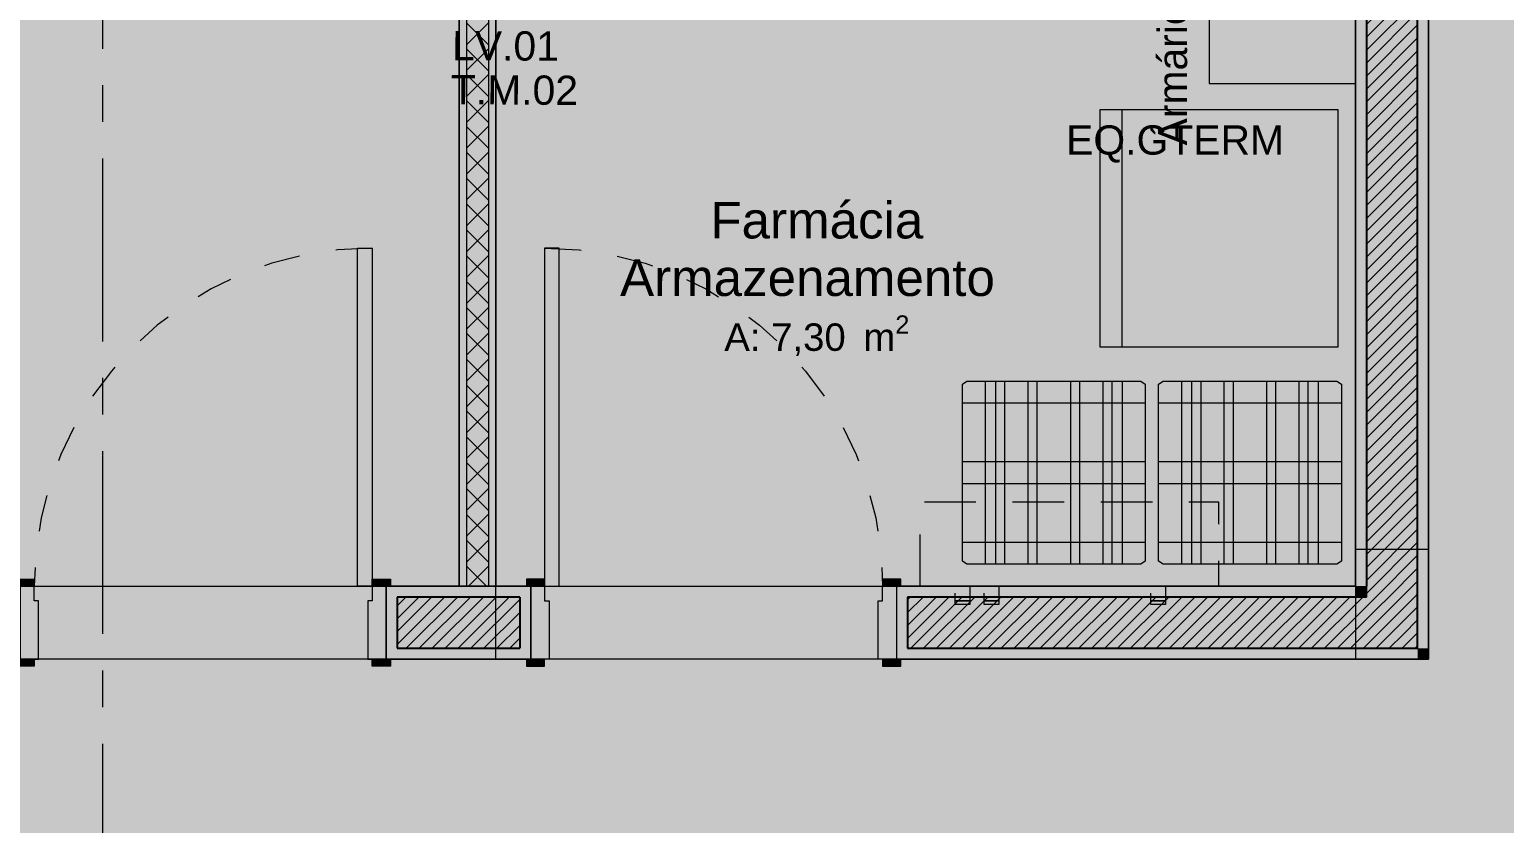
# Model space of a CAD drawing. Header units: metres. Extents: x -77 to 21.6, y -70.6 to -27.7.
# Drawn here: x -60.339 to -56.307, y -53 to -50.829 of the extents above; entities that cross this region are included whole.
import ezdxf

# ---------------------------------------------------------------- set-up
doc = ezdxf.new("R2010")
doc.units = ezdxf.units.M
doc.header["$MEASUREMENT"] = 0
for name, pattern in [('Dashed', [0.07, 0.045, -0.025]), ('Dot & Dashed', [0.6, 0.5, -0.05, 0, -0.05]), ('Hidden Line', [0.195611, 0.141111, -0.0545])]:
    doc.linetypes.add(name, pattern=pattern)
for name, color, linetype, lineweight in [('0_Caneta_No__99', 7, 'Continuous', 20), ('Concreto moldado in loco_Pilares.IFC Model_Caneta_No__241', 7, 'Continuous', 13), ('Concreto moldado in loco_Pilares.IFC Model_Caneta_No__4', 7, 'Continuous', 20), ('MOBILIÁRIO_Caneta_No__96', 252, 'Continuous', 0), ('NOTAS BANCADAS_Caneta_No__99', 7, 'Continuous', 20), ('NOTAS-LAYOUT.EXEC_Caneta_No__99', 7, 'Continuous', 20), ('PAREDE CONSTRUIR_Caneta_No__241', 7, 'Continuous', 13), ('PAREDE CONSTRUIR_Caneta_No__3', 7, 'Continuous', 25), ('PAREDE CONSTRUIR_Caneta_No__83', 84, 'Continuous', 0), ('Portas Archicad_Caneta_No__241', 7, 'Continuous', 13), ('Selos de Zona Archicad_Caneta_No__11', 7, 'Continuous', 5)]:
    doc.layers.add(name, color=color, linetype=linetype, lineweight=lineweight)
for name, color, linetype in [('Concreto moldado in loco_Pilares.IFC Model', 7, 'Continuous'), ('EQUIPAMENTOS.ARQ', 7, 'Continuous'), ('MOBILIÁRIO', 7, 'Continuous'), ('NOTAS BANCADAS', 7, 'Continuous'), ('NOTAS-LAYOUT.EXEC', 7, 'Continuous'), ('PAREDE CONSTRUIR', 7, 'Continuous'), ('Portas Archicad', 7, 'Continuous'), ('ZONA', 7, 'Continuous')]:
    doc.layers.add(name, color=color, linetype=linetype)
for name, color, linetype, lineweight, true_color in [('EQUIP - AR CONDICIONADO_Caneta_No__167', 7, 'Continuous', 13, 0x0035d5), ('EQUIPAMENTOS.ARQ_Caneta_No__13', 7, 'Continuous', 0, 0xaaaaaa), ('LAJES.EST_Caneta_No__18', 7, 'Continuous', 0, 0xdfdfdf), ('LAJES.EST_Caneta_No__254', 7, 'Continuous', 0, 0xd1c9ad), ('Portas Archicad_Caneta_No__9', 7, 'Continuous', 5, 0x020202), ('Portas Archicad_Caneta_No__97', 7, 'Continuous', 5, 0x6b6b6b), ('ZONA_Caneta_No__56', 7, 'Continuous', 0, 0xffe495)]:
    doc.layers.add(name, color=color, linetype=linetype, lineweight=lineweight, true_color=true_color)
doc.styles.add('GENERATED_STYLE_1', font='arial.ttf')
pattern_1 = [(45, (0, 0), (-0.0176776695, 0.0176776695), [])]

# ---------------------------------------------------------------- blocks, each defined once
blk = doc.blocks.new('Farmácia Armazenamento_9_5_6', base_point=(-58.1865, -51.4929))
at = {"layer": 'Selos de Zona Archicad_Caneta_No__11', "color": 7, "lineweight": 5, "insert": (-58.1865, -51.3002), "char_height": 0.1, "width": 1.1, "attachment_point": 2, "line_spacing_factor": 0.943416, "style": 'GENERATED_STYLE_1'}
blk.add_mtext('\\A1;{\\pqc;\\pt0,0.55;\\fArial|b0|i0|c0|p0;\\W1.000000;Farmácia Armazenamento\\fArial|b0|i0|c0|p0;\\W1.000000;\\A1{\\H.66x;\\S^  ;}\\fArial|b0|i0|c0|p0;\\W1.000000;\\fArial|b0|i0|c0|p0;\\W1.000000;\\A1{\\H.66x;\\S^  ;}}', dxfattribs=at)
at = {"layer": 'Selos de Zona Archicad_Caneta_No__11', "color": 7, "lineweight": 5, "insert": (-58.1865, -51.6106), "char_height": 0.075, "attachment_point": 2, "style": 'GENERATED_STYLE_1'}
blk.add_mtext('\\A1;{\\pqc;\\pt0,0.55;\\fArial|b0|i0|c0|p0;\\W1.000000;A: 7,30\\fArial|b0|i0|c0|p0;\\W1.000000;\\A1{\\H.66x;\\S^  ;}\\fArial|b0|i0|c0|p0;\\W1.000000; m\\fArial|b0|i0|c0|p0;\\W1.000000;\\A1{\\H.66x;\\S2^  ;}}', dxfattribs=at)
blk = doc.blocks.new('Door 26')
at = {"layer": 'Portas Archicad', "linetype": 'Continuous', "lineweight": 0, "true_color": 0xffffff}
for points in [[(0.462, 0.924), (0.422, 0.924), (0.422, 0), (0.462, 0)], [(-0.462, 0), (-0.462, 0.019), (-0.512, 0.019), (-0.512, 0)], [(-0.45, -0.2), (-0.45, -0.04), (-0.462, -0.04), (-0.462, 0), (-0.5, 0), (-0.5, -0.2)], [(0.5, -0.2), (0.5, 0), (0.462, 0), (0.462, -0.04), (0.45, -0.04), (0.45, -0.2)], [(0.462, 0.019), (0.462, 0), (0.512, 0), (0.512, 0.019)], [(-0.462, -0.219), (-0.462, -0.2), (-0.512, -0.2), (-0.512, -0.219)], [(0.462, -0.2), (0.462, -0.219), (0.512, -0.219), (0.512, -0.2)]]:
    blk.add_hatch(color=7, dxfattribs=at).paths.add_polyline_path(points)
at = {"layer": 'Portas Archicad_Caneta_No__241', "color": 7, "linetype": 'Continuous', "lineweight": 13}
for p, q in [((-0.512, 0), (-0.5, 0)), ((-0.512, 0), (-0.5, 0)), ((-0.5, 0), (-0.5, -0.03)), ((-0.5, 0), (-0.5, -0.03)), ((-0.5, 0), (-0.5, -0.03)), ((-0.5, 0), (-0.5, -0.03)), ((0.5, 0), (0.512, 0)), ((0.5, 0), (0.512, 0)), ((0.5, 0), (0.5, -0.03)), ((0.5, 0), (0.5, -0.03)), ((0.5, 0), (0.5, -0.03)), ((0.5, 0), (0.5, -0.03)), ((-0.5, -0.03), (-0.5, -0.17)), ((-0.5, -0.03), (-0.5, -0.17)), ((-0.5, -0.03), (-0.5, -0.17)), ((-0.5, -0.03), (-0.5, -0.17)), ((0.5, -0.03), (0.5, -0.17)), ((0.5, -0.03), (0.5, -0.17)), ((0.5, -0.03), (0.5, -0.17)), ((0.5, -0.03), (0.5, -0.17)), ((-0.512, -0.2), (-0.5, -0.2)), ((-0.512, -0.2), (-0.5, -0.2)), ((-0.5, -0.17), (-0.5, -0.2)), ((-0.5, -0.17), (-0.5, -0.2)), ((0.5, -0.17), (0.5, -0.2)), ((0.5, -0.17), (0.5, -0.2)), ((0.5, -0.2), (0.512, -0.2)), ((0.5, -0.2), (0.512, -0.2))]:
    blk.add_line(p, q, dxfattribs=at)
at = {"layer": 'Portas Archicad_Caneta_No__9', "color": 18, "linetype": 'Continuous', "lineweight": 5, "true_color": 0x020202}
for p, q in [((0.422, 0), (0.422, 0.924)), ((0.422, 0.924), (0.462, 0.924)), ((0.462, 0.924), (0.462, 0)), ((-0.512, 0), (-0.512, 0.019)), ((-0.512, 0.019), (-0.462, 0.019)), ((-0.462, 0), (-0.512, 0)), ((-0.462, 0), (-0.5, 0)), ((-0.5, 0), (-0.5, -0.2)), ((-0.462, 0.019), (-0.462, 0)), ((-0.462, -0.04), (-0.462, 0)), ((0.462, 0), (0.422, 0)), ((0.462, 0.019), (0.512, 0.019)), ((0.462, 0), (0.462, 0.019)), ((0.512, 0), (0.462, 0)), ((0.5, 0), (0.462, 0)), ((0.462, 0), (0.462, -0.04)), ((0.5, -0.2), (0.5, 0)), ((0.512, 0.019), (0.512, 0)), ((-0.45, -0.04), (-0.462, -0.04)), ((-0.45, -0.2), (-0.45, -0.04)), ((0.462, -0.04), (0.45, -0.04)), ((0.45, -0.04), (0.45, -0.2)), ((-0.512, -0.219), (-0.512, -0.2)), ((-0.512, -0.2), (-0.462, -0.2)), ((-0.5, -0.2), (-0.45, -0.2)), ((-0.462, -0.2), (-0.462, -0.219)), ((0.45, -0.2), (0.5, -0.2)), ((0.462, -0.2), (0.512, -0.2)), ((0.462, -0.219), (0.462, -0.2)), ((0.512, -0.2), (0.512, -0.219)), ((-0.462, -0.219), (-0.512, -0.219)), ((0.512, -0.219), (0.462, -0.219))]:
    blk.add_line(p, q, dxfattribs=at)
at = {"layer": 'Portas Archicad_Caneta_No__97', "color": 251, "linetype": 'Dashed', "lineweight": 5, "true_color": 0x6b6b6b}
blk.add_arc((0.462, 0), 0.924, 90, 180, dxfattribs=at)
blk = doc.blocks.new('Flexible Shelf 26[2]_6', base_point=(-56.714, -50.9764))
at = {"layer": 'MOBILIÁRIO_Caneta_No__96', "color": 252, "linetype": 'Continuous', "lineweight": 13, "flags": 128}
blk.add_lwpolyline([(-56.714, -50.9764), (-56.714, -50.0564), (-57.114, -50.0564), (-57.114, -50.9764)], close=True, dxfattribs=at)
blk = doc.blocks.new('Refrigerator 26')
at = {"layer": 'EQUIPAMENTOS.ARQ_Caneta_No__13', "color": 253, "linetype": 'Continuous', "lineweight": 0, "true_color": 0xaaaaaa}
blk.add_line((0, 0.06), (0.65, 0.06), dxfattribs=at)
at = {"layer": 'EQUIPAMENTOS.ARQ_Caneta_No__13', "color": 253, "linetype": 'Continuous', "lineweight": 0, "true_color": 0xaaaaaa, "flags": 128}
blk.add_lwpolyline([(0, 0), (0.65, 0), (0.65, 0.65), (0, 0.65)], close=True, dxfattribs=at)
blk = doc.blocks.new('Europaleta(1)[3]_6', base_point=(-56.7525, -51.7905))
at = {"layer": 'MOBILIÁRIO_Caneta_No__96', "color": 252, "linetype": 'Continuous', "lineweight": 0}
for p, q in [((-57.2525, -51.7989), (-57.24, -51.7905)), ((-57.2525, -52.2822), (-57.2525, -51.7989)), ((-57.24, -51.7905), (-57.1619, -51.7905)), ((-57.19, -51.7905), (-57.19, -51.8509)), ((-57.1619, -51.7905), (-57.1361, -51.7905)), ((-57.1619, -51.7905), (-57.1619, -52.2905)), ((-57.1361, -51.7905), (-57.0736, -51.7905)), ((-57.1361, -52.2905), (-57.1361, -51.7905)), ((-57.0736, -51.7905), (-57.0736, -52.2905)), ((-57.0736, -51.7905), (-57.0478, -51.7905)), ((-57.0478, -52.2905), (-57.0478, -51.7905)), ((-57.0478, -51.7905), (-56.9572, -51.7905)), ((-56.9572, -51.7905), (-56.9572, -52.2905)), ((-56.9572, -51.7905), (-56.9314, -51.7905)), ((-56.9314, -51.7905), (-56.8689, -51.7905)), ((-56.9314, -52.2905), (-56.9314, -51.7905)), ((-56.8689, -51.7905), (-56.8689, -52.2905)), ((-56.8689, -51.7905), (-56.8431, -51.7905)), ((-56.8431, -52.2905), (-56.8431, -51.7905)), ((-56.8431, -51.7905), (-56.765, -51.7905)), ((-56.815, -51.8509), (-56.815, -51.7905)), ((-56.765, -51.7905), (-56.7525, -51.7989)), ((-56.7525, -51.7989), (-56.7525, -52.2822)), ((-56.7525, -51.8509), (-57.2525, -51.8509)), ((-57.19, -51.8509), (-57.19, -52.0103)), ((-56.815, -52.0103), (-56.815, -51.8509)), ((-57.2525, -52.0103), (-56.7525, -52.0103)), ((-57.19, -52.0103), (-57.19, -52.0707)), ((-56.815, -52.0707), (-56.815, -52.0103)), ((-56.7525, -52.0707), (-57.2525, -52.0707)), ((-57.19, -52.0707), (-57.19, -52.2301)), ((-56.815, -52.2301), (-56.815, -52.0707)), ((-57.2525, -52.2301), (-56.7525, -52.2301)), ((-57.19, -52.2301), (-57.19, -52.2905)), ((-56.815, -52.2905), (-56.815, -52.2301)), ((-57.24, -52.2905), (-57.2525, -52.2822)), ((-57.1619, -52.2905), (-57.24, -52.2905)), ((-57.1361, -52.2905), (-57.1619, -52.2905)), ((-57.0736, -52.2905), (-57.1361, -52.2905)), ((-57.0478, -52.2905), (-57.0736, -52.2905)), ((-56.9572, -52.2905), (-57.0478, -52.2905)), ((-56.9314, -52.2905), (-56.9572, -52.2905)), ((-56.8689, -52.2905), (-56.9314, -52.2905)), ((-56.8431, -52.2905), (-56.8689, -52.2905)), ((-56.765, -52.2905), (-56.8431, -52.2905)), ((-56.7525, -52.2822), (-56.765, -52.2905))]:
    blk.add_line(p, q, dxfattribs=at)
blk = doc.blocks.new('Europaleta(1)[4]_6', base_point=(-57.2887, -51.7905))
at = {"layer": 'MOBILIÁRIO_Caneta_No__96', "color": 252, "linetype": 'Continuous', "lineweight": 0}
for p, q in [((-57.7887, -51.7989), (-57.7762, -51.7905)), ((-57.7887, -52.2822), (-57.7887, -51.7989)), ((-57.7762, -51.7905), (-57.6981, -51.7905)), ((-57.7262, -51.7905), (-57.7262, -51.8509)), ((-57.6981, -51.7905), (-57.6723, -51.7905)), ((-57.6981, -51.7905), (-57.6981, -52.2905)), ((-57.6723, -51.7905), (-57.6098, -51.7905)), ((-57.6723, -52.2905), (-57.6723, -51.7905)), ((-57.6098, -51.7905), (-57.6098, -52.2905)), ((-57.6098, -51.7905), (-57.584, -51.7905)), ((-57.584, -52.2905), (-57.584, -51.7905)), ((-57.584, -51.7905), (-57.4934, -51.7905)), ((-57.4934, -51.7905), (-57.4934, -52.2905)), ((-57.4934, -51.7905), (-57.4676, -51.7905)), ((-57.4676, -51.7905), (-57.4051, -51.7905)), ((-57.4676, -52.2905), (-57.4676, -51.7905)), ((-57.4051, -51.7905), (-57.4051, -52.2905)), ((-57.4051, -51.7905), (-57.3793, -51.7905)), ((-57.3793, -52.2905), (-57.3793, -51.7905)), ((-57.3793, -51.7905), (-57.3012, -51.7905)), ((-57.3512, -51.8509), (-57.3512, -51.7905)), ((-57.3012, -51.7905), (-57.2887, -51.7989)), ((-57.2887, -51.7989), (-57.2887, -52.2822)), ((-57.2887, -51.8509), (-57.7887, -51.8509)), ((-57.7262, -51.8509), (-57.7262, -52.0103)), ((-57.3512, -52.0103), (-57.3512, -51.8509)), ((-57.7887, -52.0103), (-57.2887, -52.0103)), ((-57.7262, -52.0103), (-57.7262, -52.0707)), ((-57.3512, -52.0707), (-57.3512, -52.0103)), ((-57.2887, -52.0707), (-57.7887, -52.0707)), ((-57.7262, -52.0707), (-57.7262, -52.2301)), ((-57.3512, -52.2301), (-57.3512, -52.0707)), ((-57.7887, -52.2301), (-57.2887, -52.2301)), ((-57.7262, -52.2301), (-57.7262, -52.2905)), ((-57.3512, -52.2905), (-57.3512, -52.2301)), ((-57.7762, -52.2905), (-57.7887, -52.2822)), ((-57.6981, -52.2905), (-57.7762, -52.2905)), ((-57.6723, -52.2905), (-57.6981, -52.2905)), ((-57.6098, -52.2905), (-57.6723, -52.2905)), ((-57.584, -52.2905), (-57.6098, -52.2905)), ((-57.4934, -52.2905), (-57.584, -52.2905)), ((-57.4676, -52.2905), (-57.4934, -52.2905)), ((-57.4051, -52.2905), (-57.4676, -52.2905)), ((-57.3793, -52.2905), (-57.4051, -52.2905)), ((-57.3012, -52.2905), (-57.3793, -52.2905)), ((-57.2887, -52.2822), (-57.3012, -52.2905))]:
    blk.add_line(p, q, dxfattribs=at)
blk = doc.blocks.new('Ar Condicionado Split 20_2')
at = {"layer": 'EQUIP - AR CONDICIONADO_Caneta_No__167', "color": 162, "linetype": 'Hidden Line', "lineweight": 13, "true_color": 0x0035d5, "flags": 128}
for points in [[(0, 0), (0.23, 0), (0.23, 0.815), (0, 0.815)], [(-0.04, 0.67), (-0.05, 0.67), (-0.05, 0.63), (-0.04, 0.63)], [(0, 0.63), (0, 0.67), (-0.04, 0.67), (-0.04, 0.63)], [(-0.04, 0.215), (-0.05, 0.215), (-0.05, 0.175), (-0.04, 0.175)], [(0, 0.175), (0, 0.215), (-0.04, 0.215), (-0.04, 0.175)], [(-0.04, 0.135), (-0.05, 0.135), (-0.05, 0.095), (-0.04, 0.095)], [(0, 0.095), (0, 0.135), (-0.04, 0.135), (-0.04, 0.095)]]:
    blk.add_lwpolyline(points, close=True, dxfattribs=at)
blk = doc.blocks.new('Label_15_6', base_point=(-57.392, -51.0668))
at = {"layer": 'NOTAS-LAYOUT.EXEC_Caneta_No__99', "color": 7, "lineweight": 20, "insert": (-57.0944, -51.0911), "char_height": 0.08, "attachment_point": 2, "style": 'GENERATED_STYLE_1'}
blk.add_mtext('\\A1;{\\pqc;\\pt0,99;\\fArial|b0|i0|c0|p0;\\W1.000000;EQ.GTERM\\fArial|b0|i0|c0|p0;\\W1.000000;\\A1{\\H.66x;\\S^  ;}\\fArial|b0|i0|c0|p0;\\W1.000000;\\fArial|b0|i0|c0|p0;\\W1.000000;\\A1{\\H.66x;\\S^  ;}\\fArial|b0|i0|c0|p0;\\W1.000000;\\fArial|b0|i0|c0|p0;\\W1.000000;\\fArial|b0|i0|c0|p0;\\W1.000000;\\fArial|b0|i0|c0|p0;\\W1.000000;\\fArial|b0|i0|c0|p0;\\W1.000000;\\fArial|b0|i0|c0|p0;\\W1.000000;\\fArial|b0|i0|c0|p0;\\W1.000000;\\A1{\\H.66x;\\S^  ;}\\fArial|b0|i0|c0|p0;\\W1.000000;\\fArial|b0|i0|c0|p0;\\W1.000000;\\A1{\\H.66x;\\S^  ;}\\fArial|b0|i0|c0|p0;\\W1.000000;\\fArial|b0|i0|c0|p0;\\W1.000000;\\fArial|b0|i0|c0|p0;\\W1.000000;\\fArial|b0|i0|c0|p0;\\W1.000000;\\fArial|b0|i0|c0|p0;\\W1.000000;\\fArial|b0|i0|c0|p0;\\W1.000000;\\fArial|b0|i0|c0|p0;\\W1.000000;\\A1{\\H.66x;\\S^  ;}\\fArial|b0|i0|c0|p0;\\W1.000000;\\fArial|b0|i0|c0|p0;\\W1.000000;\\A1{\\H.66x;\\S^  ;}\\fArial|b0|i0|c0|p0;\\W1.000000;\\fArial|b0|i0|c0|p0;\\W1.000000;\\fArial|b0|i0|c0|p0;\\W1.000000;\\fArial|b0|i0|c0|p0;\\W1.000000;\\fArial|b0|i0|c0|p0;\\W1.000000;\\fArial|b0|i0|c0|p0;\\W1.000000;\\fArial|b0|i0|c0|p0;\\W1.000000;\\A1{\\H.66x;\\S^  ;}\\fArial|b0|i0|c0|p0;\\W1.000000;\\fArial|b0|i0|c0|p0;\\W1.000000;\\A1{\\H.66x;\\S^  ;}\\fArial|b0|i0|c0|p0;\\W1.000000;\\fArial|b0|i0|c0|p0;\\W1.000000;\\fArial|b0|i0|c0|p0;\\W1.000000;\\fArial|b0|i0|c0|p0;\\W1.000000;\\fArial|b0|i0|c0|p0;\\W1.000000;\\fArial|b0|i0|c0|p0;\\W1.000000;\\fArial|b0|i0|c0|p0;\\W1.000000;\\A1{\\H.66x;\\S^  ;}\\fArial|b0|i0|c0|p0;\\W1.000000;\\fArial|b0|i0|c0|p0;\\W1.000000;\\A1{\\H.66x;\\S^  ;}\\fArial|b0|i0|c0|p0;\\W1.000000;\\fArial|b0|i0|c0|p0;\\W1.000000;\\fArial|b0|i0|c0|p0;\\W1.000000;\\fArial|b0|i0|c0|p0;\\W1.000000;\\fArial|b0|i0|c0|p0;\\W1.000000;\\fArial|b0|i0|c0|p0;\\W1.000000;\\fArial|b0|i0|c0|p0;\\W1.000000;\\A1{\\H.66x;\\S^  ;}\\fArial|b0|i0|c0|p0;\\W1.000000;}', dxfattribs=at)
blk = doc.blocks.new('Label_109_6', base_point=(-57.2603, -51.0295))
at = {"layer": 'NOTAS-LAYOUT.EXEC_Caneta_No__99', "color": 7, "lineweight": 20, "insert": (-57.2543, -50.552), "char_height": 0.08, "attachment_point": 2, "rotation": 90, "style": 'GENERATED_STYLE_1'}
blk.add_mtext('\\A1;{\\pqc;\\pt0,99;\\fArial|b0|i0|c0|p0;\\W1.000000;Ármário com chave\\fArial|b0|i0|c0|p0;\\W1.000000;\\A1{\\H.66x;\\S^  ;}\\fArial|b0|i0|c0|p0;\\W1.000000;\\fArial|b0|i0|c0|p0;\\W1.000000;\\A1{\\H.66x;\\S^  ;}\\fArial|b0|i0|c0|p0;\\W1.000000;\\fArial|b0|i0|c0|p0;\\W1.000000;\\fArial|b0|i0|c0|p0;\\W1.000000;\\fArial|b0|i0|c0|p0;\\W1.000000;\\fArial|b0|i0|c0|p0;\\W1.000000;\\fArial|b0|i0|c0|p0;\\W1.000000;\\fArial|b0|i0|c0|p0;\\W1.000000;\\A1{\\H.66x;\\S^  ;}\\fArial|b0|i0|c0|p0;\\W1.000000;\\fArial|b0|i0|c0|p0;\\W1.000000;\\A1{\\H.66x;\\S^  ;}\\fArial|b0|i0|c0|p0;\\W1.000000;\\fArial|b0|i0|c0|p0;\\W1.000000;\\fArial|b0|i0|c0|p0;\\W1.000000;\\fArial|b0|i0|c0|p0;\\W1.000000;\\fArial|b0|i0|c0|p0;\\W1.000000;\\fArial|b0|i0|c0|p0;\\W1.000000;\\fArial|b0|i0|c0|p0;\\W1.000000;\\A1{\\H.66x;\\S^  ;}\\fArial|b0|i0|c0|p0;\\W1.000000;\\fArial|b0|i0|c0|p0;\\W1.000000;\\A1{\\H.66x;\\S^  ;}\\fArial|b0|i0|c0|p0;\\W1.000000;\\fArial|b0|i0|c0|p0;\\W1.000000;\\fArial|b0|i0|c0|p0;\\W1.000000;\\fArial|b0|i0|c0|p0;\\W1.000000;\\fArial|b0|i0|c0|p0;\\W1.000000;\\fArial|b0|i0|c0|p0;\\W1.000000;\\fArial|b0|i0|c0|p0;\\W1.000000;\\A1{\\H.66x;\\S^  ;}\\fArial|b0|i0|c0|p0;\\W1.000000;\\fArial|b0|i0|c0|p0;\\W1.000000;\\A1{\\H.66x;\\S^  ;}\\fArial|b0|i0|c0|p0;\\W1.000000;\\fArial|b0|i0|c0|p0;\\W1.000000;\\fArial|b0|i0|c0|p0;\\W1.000000;\\fArial|b0|i0|c0|p0;\\W1.000000;\\fArial|b0|i0|c0|p0;\\W1.000000;\\fArial|b0|i0|c0|p0;\\W1.000000;\\fArial|b0|i0|c0|p0;\\W1.000000;\\A1{\\H.66x;\\S^  ;}\\fArial|b0|i0|c0|p0;\\W1.000000;\\fArial|b0|i0|c0|p0;\\W1.000000;\\A1{\\H.66x;\\S^  ;}\\fArial|b0|i0|c0|p0;\\W1.000000;\\fArial|b0|i0|c0|p0;\\W1.000000;\\fArial|b0|i0|c0|p0;\\W1.000000;\\fArial|b0|i0|c0|p0;\\W1.000000;\\fArial|b0|i0|c0|p0;\\W1.000000;\\fArial|b0|i0|c0|p0;\\W1.000000;\\fArial|b0|i0|c0|p0;\\W1.000000;\\A1{\\H.66x;\\S^  ;}\\fArial|b0|i0|c0|p0;\\W1.000000;}', dxfattribs=at)
blk = doc.blocks.new('Label_161_6', base_point=(-58.7313, -51.0678))
at = {"layer": 'NOTAS BANCADAS_Caneta_No__99', "color": 7, "lineweight": 20, "insert": (-58.9003, -50.955), "char_height": 0.08, "attachment_point": 2, "rotation": 359.677, "style": 'GENERATED_STYLE_1'}
blk.add_mtext('\\A1;{\\pqc;\\pt0,99;\\fArial|b0|i0|c0|p0;\\W1.000000;T.M.02\\fArial|b0|i0|c0|p0;\\W1.000000;\\A1{\\H.66x;\\S^  ;}\\fArial|b0|i0|c0|p0;\\W1.000000;\\fArial|b0|i0|c0|p0;\\W1.000000;\\A1{\\H.66x;\\S^  ;}\\fArial|b0|i0|c0|p0;\\W1.000000;\\fArial|b0|i0|c0|p0;\\W1.000000;\\fArial|b0|i0|c0|p0;\\W1.000000;\\fArial|b0|i0|c0|p0;\\W1.000000;\\fArial|b0|i0|c0|p0;\\W1.000000;\\fArial|b0|i0|c0|p0;\\W1.000000;\\fArial|b0|i0|c0|p0;\\W1.000000;\\A1{\\H.66x;\\S^  ;}\\fArial|b0|i0|c0|p0;\\W1.000000;\\fArial|b0|i0|c0|p0;\\W1.000000;\\A1{\\H.66x;\\S^  ;}\\fArial|b0|i0|c0|p0;\\W1.000000;\\fArial|b0|i0|c0|p0;\\W1.000000;\\fArial|b0|i0|c0|p0;\\W1.000000;\\fArial|b0|i0|c0|p0;\\W1.000000;\\fArial|b0|i0|c0|p0;\\W1.000000;\\fArial|b0|i0|c0|p0;\\W1.000000;\\fArial|b0|i0|c0|p0;\\W1.000000;\\A1{\\H.66x;\\S^  ;}\\fArial|b0|i0|c0|p0;\\W1.000000;\\fArial|b0|i0|c0|p0;\\W1.000000;\\A1{\\H.66x;\\S^  ;}\\fArial|b0|i0|c0|p0;\\W1.000000;\\fArial|b0|i0|c0|p0;\\W1.000000;\\fArial|b0|i0|c0|p0;\\W1.000000;\\fArial|b0|i0|c0|p0;\\W1.000000;\\fArial|b0|i0|c0|p0;\\W1.000000;\\fArial|b0|i0|c0|p0;\\W1.000000;\\fArial|b0|i0|c0|p0;\\W1.000000;\\A1{\\H.66x;\\S^  ;}\\fArial|b0|i0|c0|p0;\\W1.000000;\\fArial|b0|i0|c0|p0;\\W1.000000;\\A1{\\H.66x;\\S^  ;}\\fArial|b0|i0|c0|p0;\\W1.000000;\\fArial|b0|i0|c0|p0;\\W1.000000;\\fArial|b0|i0|c0|p0;\\W1.000000;\\fArial|b0|i0|c0|p0;\\W1.000000;\\fArial|b0|i0|c0|p0;\\W1.000000;\\fArial|b0|i0|c0|p0;\\W1.000000;\\fArial|b0|i0|c0|p0;\\W1.000000;\\A1{\\H.66x;\\S^  ;}\\fArial|b0|i0|c0|p0;\\W1.000000;\\fArial|b0|i0|c0|p0;\\W1.000000;\\A1{\\H.66x;\\S^  ;}\\fArial|b0|i0|c0|p0;\\W1.000000;\\fArial|b0|i0|c0|p0;\\W1.000000;\\fArial|b0|i0|c0|p0;\\W1.000000;\\fArial|b0|i0|c0|p0;\\W1.000000;\\fArial|b0|i0|c0|p0;\\W1.000000;\\fArial|b0|i0|c0|p0;\\W1.000000;\\fArial|b0|i0|c0|p0;\\W1.000000;\\A1{\\H.66x;\\S^  ;}\\fArial|b0|i0|c0|p0;\\W1.000000;}', dxfattribs=at)
blk = doc.blocks.new('Label_162_6', base_point=(-58.7861, -50.947))
at = {"layer": 'NOTAS BANCADAS_Caneta_No__99', "color": 7, "lineweight": 20, "insert": (-58.9247, -50.8344), "char_height": 0.08, "attachment_point": 2, "rotation": 359.677, "style": 'GENERATED_STYLE_1'}
blk.add_mtext('\\A1;{\\pqc;\\pt0,99;\\fArial|b0|i0|c0|p0;\\W1.000000;LV.01\\fArial|b0|i0|c0|p0;\\W1.000000;\\A1{\\H.66x;\\S^  ;}\\fArial|b0|i0|c0|p0;\\W1.000000;\\fArial|b0|i0|c0|p0;\\W1.000000;\\A1{\\H.66x;\\S^  ;}\\fArial|b0|i0|c0|p0;\\W1.000000;\\fArial|b0|i0|c0|p0;\\W1.000000;\\fArial|b0|i0|c0|p0;\\W1.000000;\\fArial|b0|i0|c0|p0;\\W1.000000;\\fArial|b0|i0|c0|p0;\\W1.000000;\\fArial|b0|i0|c0|p0;\\W1.000000;\\fArial|b0|i0|c0|p0;\\W1.000000;\\A1{\\H.66x;\\S^  ;}\\fArial|b0|i0|c0|p0;\\W1.000000;\\fArial|b0|i0|c0|p0;\\W1.000000;\\A1{\\H.66x;\\S^  ;}\\fArial|b0|i0|c0|p0;\\W1.000000;\\fArial|b0|i0|c0|p0;\\W1.000000;\\fArial|b0|i0|c0|p0;\\W1.000000;\\fArial|b0|i0|c0|p0;\\W1.000000;\\fArial|b0|i0|c0|p0;\\W1.000000;\\fArial|b0|i0|c0|p0;\\W1.000000;\\fArial|b0|i0|c0|p0;\\W1.000000;\\A1{\\H.66x;\\S^  ;}\\fArial|b0|i0|c0|p0;\\W1.000000;\\fArial|b0|i0|c0|p0;\\W1.000000;\\A1{\\H.66x;\\S^  ;}\\fArial|b0|i0|c0|p0;\\W1.000000;\\fArial|b0|i0|c0|p0;\\W1.000000;\\fArial|b0|i0|c0|p0;\\W1.000000;\\fArial|b0|i0|c0|p0;\\W1.000000;\\fArial|b0|i0|c0|p0;\\W1.000000;\\fArial|b0|i0|c0|p0;\\W1.000000;\\fArial|b0|i0|c0|p0;\\W1.000000;\\A1{\\H.66x;\\S^  ;}\\fArial|b0|i0|c0|p0;\\W1.000000;\\fArial|b0|i0|c0|p0;\\W1.000000;\\A1{\\H.66x;\\S^  ;}\\fArial|b0|i0|c0|p0;\\W1.000000;\\fArial|b0|i0|c0|p0;\\W1.000000;\\fArial|b0|i0|c0|p0;\\W1.000000;\\fArial|b0|i0|c0|p0;\\W1.000000;\\fArial|b0|i0|c0|p0;\\W1.000000;\\fArial|b0|i0|c0|p0;\\W1.000000;\\fArial|b0|i0|c0|p0;\\W1.000000;\\A1{\\H.66x;\\S^  ;}\\fArial|b0|i0|c0|p0;\\W1.000000;\\fArial|b0|i0|c0|p0;\\W1.000000;\\A1{\\H.66x;\\S^  ;}\\fArial|b0|i0|c0|p0;\\W1.000000;\\fArial|b0|i0|c0|p0;\\W1.000000;\\fArial|b0|i0|c0|p0;\\W1.000000;\\fArial|b0|i0|c0|p0;\\W1.000000;\\fArial|b0|i0|c0|p0;\\W1.000000;\\fArial|b0|i0|c0|p0;\\W1.000000;\\fArial|b0|i0|c0|p0;\\W1.000000;\\A1{\\H.66x;\\S^  ;}\\fArial|b0|i0|c0|p0;\\W1.000000;}', dxfattribs=at)

msp = doc.modelspace()

# ---------------------------------------------------------------- hatches: boundary and pattern name
at = {"layer": 'Concreto moldado in loco_Pilares.IFC Model', "linetype": 'Continuous', "lineweight": 0, "true_color": 0x000000}
for points in [[(-56.714, -52.5506), (-56.514, -52.5506), (-56.514, -52.2506), (-56.714, -52.2506)], [(-59.364, -52.3506), (-59.364, -52.5506), (-59.064, -52.5506), (-59.064, -52.3506)]]:
    msp.add_hatch(color=18, dxfattribs=at).paths.add_polyline_path(points)
at = {"layer": 'LAJES.EST_Caneta_No__18', "linetype": 'Continuous', "lineweight": 0, "true_color": 0xdfdfdf}
h = msp.add_hatch(dxfattribs=at)
h.set_pattern_fill('Piso_Externo__0006', color=254, style=0, pattern_type=2)
h.set_pattern_definition([(45, (0, 0.6), (-0.1909188, 0.1909188), [0, -0.18, 0, -0.27]), (110, (0.6, 0.6), (0.253717, 0.09234544), [0, -0.132, 0, -0.228])])
h.paths.add_polyline_path([(-76.514, -65.1016), (-73.814, -65.1016, -0.414214), (-75.814, -67.1016), (-66.814, -67.1016, -0.414214), (-68.814, -65.1016), (-68.814, -62.301), (-68.814, -45.4002, -0.414214), (-66.514, -43.1002), (-65.914, -43.1002), (-65.914, -42.3002), (-66.514, -42.3002), (-66.514, -38.2041), (-65.114, -38.2041), (-65.114, -36.7038), (-66.514, -36.7038), (-66.514, -32.5997), (-65.114, -32.5997), (-56.714, -32.5997), (-53.814, -32.5997), (-44.014, -32.5997), (-44.014, -42.3002), (-53.814, -42.3002), (-53.814, -47.1002), (-44.014, -47.1002), (-44.014, -50.8516), (-45.6136, -50.8516), (-45.6136, -52.3506), (-44.014, -52.3506), (-44.014, -60.3006), (-48.9163, -60.3006), (-48.9163, -61.1006), (-44.3609, -61.1006), (-44.3609, -67.1016), (-44.014, -67.1016), (-41.514, -67.1016), (-41.514, -28.1016), (-41.714, -28.1016), (-41.714, -60.3006), (-43.014, -60.3006), (-43.014, -30.0016), (-66.514, -30.0016), (-66.514, -28.1016), (-76.514, -28.1016)])
h.paths.add_polyline_path([(-73.814, -45.1016), (-76.314, -45.1016), (-76.314, -43.0892), (-75.7984, -43.0908, -0.414214), (-73.8139, -45.0876)], flags=0)
h.paths.add_polyline_path([(-73.814, -45.5846, -0.009328), (-73.814, -45.6604)], flags=0)
h.paths.add_polyline_path([(-52.814, -46.3002), (-52.814, -43.1002), (-44.014, -43.1002), (-44.014, -46.3002)], flags=0)
h.paths.add_polyline_path([(-67.714, -34.1), (-76.314, -34.1), (-76.314, -32.5997), (-67.714, -32.5997)], flags=0)
at = {"layer": 'LAJES.EST_Caneta_No__254', "linetype": 'Continuous', "lineweight": 0, "true_color": 0xd1c9ad}
h = msp.add_hatch(dxfattribs=at)
h.set_pattern_fill('Haie_OD_0006', color=9, style=0, pattern_type=2)
h.set_pattern_definition([(45, (0, 0.5), (-0.159099, 0.159099), [0, -0.15, 0, -0.225]), (110, (0.5, 0.5), (0.21143084, 0.07695453), [0, -0.11, 0, -0.19])])
h.paths.add_polyline_path([(-65.114, -47.1002), (-66.514, -47.1002), (-66.514, -60.3006), (-56.514, -60.3006), (-44.014, -60.3006), (-44.014, -56.6006), (-50.5957, -56.6006), (-50.5957, -54.2479), (-52.6157, -54.2479), (-52.6157, -52.5506), (-50.5957, -52.5506), (-45.6136, -52.5506), (-45.6136, -50.8516), (-44.014, -50.8516), (-44.014, -47.1002), (-53.814, -47.1002), (-53.814, -42.3002), (-44.014, -42.3002), (-44.014, -37.1002), (-51.174, -37.1002), (-51.174, -32.5997), (-53.814, -32.5997), (-56.714, -32.5997), (-58.7637, -32.5997), (-58.7637, -34.9038), (-63.464, -34.9038), (-63.464, -36.5038), (-65.114, -36.5038), (-65.114, -38.4037), (-63.464, -38.4037), (-63.464, -42.1002), (-65.114, -42.1002), (-65.114, -42.3002)])
h.paths.add_polyline_path([(-60.5596, -42.1002), (-60.5596, -38.4037), (-58.8637, -38.4037), (-58.8637, -42.1002)], flags=0)
h.paths.add_polyline_path([(-59.064, -48.7001), (-59.064, -47.3002), (-56.714, -47.3002), (-56.714, -48.7001)], flags=0)
at = {"layer": 'PAREDE CONSTRUIR', "linetype": 'Continuous', "lineweight": 0, "true_color": 0xffffff}
for points in [[(-59.164, -48.7201), (-59.164, -52.3506), (-59.144, -52.3506), (-59.144, -48.7201)], [(-59.084, -48.8001), (-59.084, -52.3506), (-59.064, -52.3506), (-59.064, -48.8001)], [(-56.684, -50.0501), (-56.714, -50.0501), (-56.714, -52.3506), (-56.684, -52.3506)], [(-56.514, -50.0501), (-56.544, -50.0801), (-56.544, -52.5206), (-56.514, -52.5206)], [(-58.9686, -52.3506), (-59.364, -52.3506), (-59.334, -52.3806), (-58.9986, -52.3806)], [(-59.334, -52.3806), (-59.364, -52.3506), (-59.364, -52.5206), (-59.334, -52.5206)], [(-58.9986, -52.3806), (-58.9986, -52.5206), (-58.9686, -52.5206), (-58.9686, -52.3506)], [(-56.714, -52.3506), (-57.9686, -52.3506), (-57.9386, -52.3806), (-56.714, -52.3806)], [(-57.9386, -52.3806), (-57.9686, -52.3506), (-57.9686, -52.5206), (-57.9386, -52.5206)], [(-56.714, -52.3506), (-56.684, -52.3806), (-56.684, -52.3506)], [(-56.714, -52.3506), (-56.714, -52.3806), (-56.684, -52.3806)], [(-59.364, -52.5506), (-58.9686, -52.5506), (-58.9686, -52.5206), (-59.364, -52.5206)], [(-57.9686, -52.5206), (-57.9686, -52.5506), (-56.544, -52.5506), (-56.544, -52.5206)], [(-56.544, -52.5206), (-56.514, -52.5506), (-56.514, -52.5206)], [(-56.544, -52.5206), (-56.544, -52.5506), (-56.514, -52.5506)]]:
    msp.add_hatch(color=7, dxfattribs=at).paths.add_polyline_path(points)
at = {"layer": 'PAREDE CONSTRUIR', "linetype": 'Continuous', "lineweight": 0, "true_color": 0x000000}
h = msp.add_hatch(dxfattribs=at)
h.set_pattern_fill('common_brick_0006', color=18, style=0, pattern_type=2)
h.set_pattern_definition(pattern_1)
h.paths.add_polyline_path([(-56.684, -52.3806), (-56.544, -52.3806), (-56.544, -50.0801), (-56.684, -50.0801)])
h = msp.add_hatch(dxfattribs=at)
h.set_pattern_fill('common_brick_0006', color=18, style=0, pattern_type=2)
h.set_pattern_definition(pattern_1)
h.paths.add_polyline_path([(-58.9986, -52.3806), (-59.334, -52.3806), (-59.334, -52.5206), (-58.9986, -52.5206)])
h = msp.add_hatch(dxfattribs=at)
h.set_pattern_fill('common_brick_0006', color=18, style=0, pattern_type=2)
h.set_pattern_definition(pattern_1)
h.paths.add_polyline_path([(-57.9386, -52.5206), (-56.684, -52.5206), (-56.684, -52.3806), (-57.9386, -52.3806)])
h = msp.add_hatch(dxfattribs=at)
h.set_pattern_fill('common_brick_0006', color=18, style=0, pattern_type=2)
h.set_pattern_definition(pattern_1)
h.paths.add_polyline_path([(-56.684, -52.3806), (-56.544, -52.5206), (-56.544, -52.3806)])
h = msp.add_hatch(dxfattribs=at)
h.set_pattern_fill('common_brick_0006', color=18, style=0, pattern_type=2)
h.set_pattern_definition(pattern_1)
h.paths.add_polyline_path([(-56.684, -52.3806), (-56.684, -52.5206), (-56.544, -52.5206)])
at = {"layer": 'PAREDE CONSTRUIR_Caneta_No__83', "linetype": 'Continuous', "lineweight": 0}
h = msp.add_hatch(dxfattribs=at)
h.set_pattern_fill('Placomur_0006', color=84, style=0, pattern_type=2)
h.set_pattern_definition([(45, (0, 0), (-0.03535534, 0.03535534), []), (135, (0, 0), (0.03535534, 0.03535534), [])])
h.paths.add_polyline_path([(-59.144, -52.3506), (-59.084, -52.3506), (-59.084, -48.7801), (-59.144, -48.7801)])

# ---------------------------------------------------------------- linework, layer by layer
at = {"layer": '0_Caneta_No__99', "color": 7, "linetype": 'Dot & Dashed', "lineweight": 20}
msp.add_line((-60.1393, -27.9815), (-60.1393, -67.6566), dxfattribs=at)
at = {"layer": 'Concreto moldado in loco_Pilares.IFC Model_Caneta_No__241', "color": 7, "linetype": 'Continuous', "lineweight": 13, "flags": 128}
for points in [[(-56.714, -52.5506), (-56.514, -52.5506), (-56.514, -52.2506), (-56.714, -52.2506)], [(-59.364, -52.3506), (-59.364, -52.5506), (-59.064, -52.5506), (-59.064, -52.3506)]]:
    msp.add_lwpolyline(points, close=True, dxfattribs=at)
at = {"layer": 'Concreto moldado in loco_Pilares.IFC Model_Caneta_No__4', "color": 7, "linetype": 'Continuous', "lineweight": 20, "flags": 128}
for points in [[(-56.714, -52.5506), (-56.514, -52.5506), (-56.514, -52.2506), (-56.714, -52.2506)], [(-59.364, -52.3506), (-59.364, -52.5506), (-59.064, -52.5506), (-59.064, -52.3506)]]:
    msp.add_lwpolyline(points, close=True, dxfattribs=at)
at = {"layer": 'PAREDE CONSTRUIR_Caneta_No__241', "color": 7, "linetype": 'Continuous', "lineweight": 13}
for p, q in [((-59.144, -48.7801), (-59.144, -52.3506)), ((-59.084, -48.8001), (-59.084, -52.3506)), ((-59.364, -52.3506), (-59.364, -52.3806)), ((-59.364, -52.3506), (-59.364, -52.3806)), ((-59.364, -52.3506), (-59.352, -52.3506)), ((-58.9686, -52.3506), (-58.9806, -52.3506)), ((-58.9686, -52.3506), (-58.9686, -52.3806)), ((-58.9686, -52.3506), (-58.9686, -52.3806)), ((-57.9686, -52.3506), (-57.9686, -52.3806)), ((-57.9686, -52.3506), (-57.9686, -52.3806)), ((-57.9566, -52.3506), (-57.9686, -52.3506)), ((-59.364, -52.3806), (-59.364, -52.5206)), ((-59.364, -52.3806), (-59.364, -52.5206)), ((-58.9686, -52.3806), (-58.9686, -52.5206)), ((-58.9686, -52.3806), (-58.9686, -52.5206)), ((-57.9686, -52.3806), (-57.9686, -52.5206)), ((-57.9686, -52.3806), (-57.9686, -52.5206)), ((-59.364, -52.5206), (-59.364, -52.5506)), ((-58.9686, -52.5206), (-58.9686, -52.5506)), ((-57.9686, -52.5206), (-57.9686, -52.5506)), ((-59.364, -52.5506), (-59.352, -52.5506)), ((-58.9686, -52.5506), (-58.9806, -52.5506)), ((-57.9566, -52.5506), (-57.9686, -52.5506))]:
    msp.add_line(p, q, dxfattribs=at)
at = {"layer": 'PAREDE CONSTRUIR_Caneta_No__241', "color": 7, "linetype": 'Continuous', "lineweight": 13, "flags": 128}
for points in [[(-59.164, -48.7001), (-59.164, -52.3506)], [(-59.064, -52.3506), (-59.064, -48.8001)], [(-56.714, -50.0501), (-56.714, -52.3506)], [(-56.514, -52.5206), (-56.514, -50.0501)], [(-58.9686, -52.3506), (-59.364, -52.3506)], [(-59.164, -52.3506), (-59.144, -52.3506)], [(-59.144, -52.3506), (-59.084, -52.3506)], [(-59.084, -52.3506), (-59.064, -52.3506)], [(-56.714, -52.3506), (-57.9686, -52.3506)], [(-56.514, -52.5506), (-56.514, -52.5206)], [(-59.364, -52.5506), (-58.9686, -52.5506)], [(-57.9686, -52.5506), (-56.514, -52.5506)]]:
    msp.add_lwpolyline(points, dxfattribs=at)
at = {"layer": 'PAREDE CONSTRUIR_Caneta_No__3', "color": 7, "linetype": 'Continuous', "lineweight": 25}
for p, q in [((-56.684, -50.0801), (-56.684, -52.3506)), ((-56.544, -52.3806), (-56.544, -50.0801)), ((-56.684, -52.3806), (-56.684, -52.3506)), ((-56.684, -52.3806), (-56.684, -52.3506)), ((-58.9986, -52.3806), (-59.334, -52.3806)), ((-59.334, -52.3806), (-59.334, -52.5206)), ((-58.9986, -52.3806), (-58.9986, -52.5206)), ((-56.684, -52.3806), (-57.9386, -52.3806)), ((-57.9386, -52.3806), (-57.9386, -52.5206)), ((-56.544, -52.5206), (-56.544, -52.3806)), ((-56.544, -52.5206), (-56.544, -52.3806)), ((-59.334, -52.5206), (-58.9986, -52.5206)), ((-57.9386, -52.5206), (-56.684, -52.5206)), ((-56.684, -52.5206), (-56.544, -52.5206))]:
    msp.add_line(p, q, dxfattribs=at)
at = {"layer": 'ZONA_Caneta_No__56', "color": 41, "linetype": 'Continuous', "lineweight": 0, "true_color": 0xffe495, "flags": 128}
for points in [[(-64.914, -36.7038), (-64.914, -38.2037), (-56.514, -38.2037), (-56.514, -52.5506), (-62.614, -52.5506), (-62.614, -54.0506), (-56.514, -54.0506), (-56.514, -56.6006), (-54.014, -56.6006), (-54.014, -52.3506), (-45.8136, -52.3506), (-45.8136, -50.8516), (-54.014, -50.8516), (-54.014, -36.7038), (-56.514, -36.7038)], [(-59.164, -47.3002), (-62.714, -47.3002), (-62.714, -52.3506), (-59.164, -52.3506)], [(-59.064, -49.8462), (-59.064, -52.3506), (-56.714, -52.3506), (-56.714, -49.8462), (-57.714, -49.8462), (-57.714, -48.8001), (-59.064, -48.8001)]]:
    msp.add_lwpolyline(points, close=True, dxfattribs=at)

# ---------------------------------------------------------------- block references
at = {"layer": 'EQUIP - AR CONDICIONADO_Caneta_No__167', "color": 162, "linetype": 'Hidden Line', "lineweight": 13, "true_color": 0x0035d5, "xscale": -1, "rotation": 270.0000000000001}
msp.add_blockref('Ar Condicionado Split 20_2', (-57.9037, -52.3506), dxfattribs=at)
at = {"layer": 'EQUIPAMENTOS.ARQ', "color": 7, "linetype": 'Continuous', "lineweight": 0, "xscale": -1, "rotation": 270}
msp.add_blockref('Refrigerator 26', (-57.412, -51.6974), dxfattribs=at)
at = {"layer": 'MOBILIÁRIO', "color": 252, "linetype": 'Continuous', "lineweight": 0}
msp.add_blockref('Flexible Shelf 26[2]_6', (-56.714, -50.9764), dxfattribs=at)
at = {"layer": 'MOBILIÁRIO_Caneta_No__96', "color": 252, "linetype": 'Continuous', "lineweight": 0}
for name, p in [('Europaleta(1)[4]_6', (-57.2887, -51.7905)), ('Europaleta(1)[3]_6', (-56.7525, -51.7905))]:
    msp.add_blockref(name, p, dxfattribs=at)
at = {"layer": 'NOTAS BANCADAS', "color": 251, "linetype": 'Continuous', "lineweight": 5, "true_color": 0x6b6b6b}
for name, p in [('Label_162_6', (-58.7861, -50.947)), ('Label_161_6', (-58.7313, -51.0678))]:
    msp.add_blockref(name, p, dxfattribs=at)
at = {"layer": 'NOTAS-LAYOUT.EXEC', "color": 251, "linetype": 'Continuous', "lineweight": 5, "true_color": 0x6b6b6b}
for name, p in [('Label_109_6', (-57.2603, -51.0295)), ('Label_15_6', (-57.392, -51.0668))]:
    msp.add_blockref(name, p, dxfattribs=at)
at = {"layer": 'Portas Archicad', "color": 252, "linetype": 'Continuous', "lineweight": 0}
msp.add_blockref('Door 26', (-59.864, -52.3506), dxfattribs=at)
at = {"layer": 'Portas Archicad', "color": 252, "linetype": 'Continuous', "lineweight": 0, "xscale": -1}
msp.add_blockref('Door 26', (-58.4686, -52.3506), dxfattribs=at)
at = {"layer": 'ZONA', "color": 7, "linetype": 'Continuous', "lineweight": 0}
msp.add_blockref('Farmácia Armazenamento_9_5_6', (-58.1865, -51.4929), dxfattribs=at)

doc.saveas('drawing.dxf')
